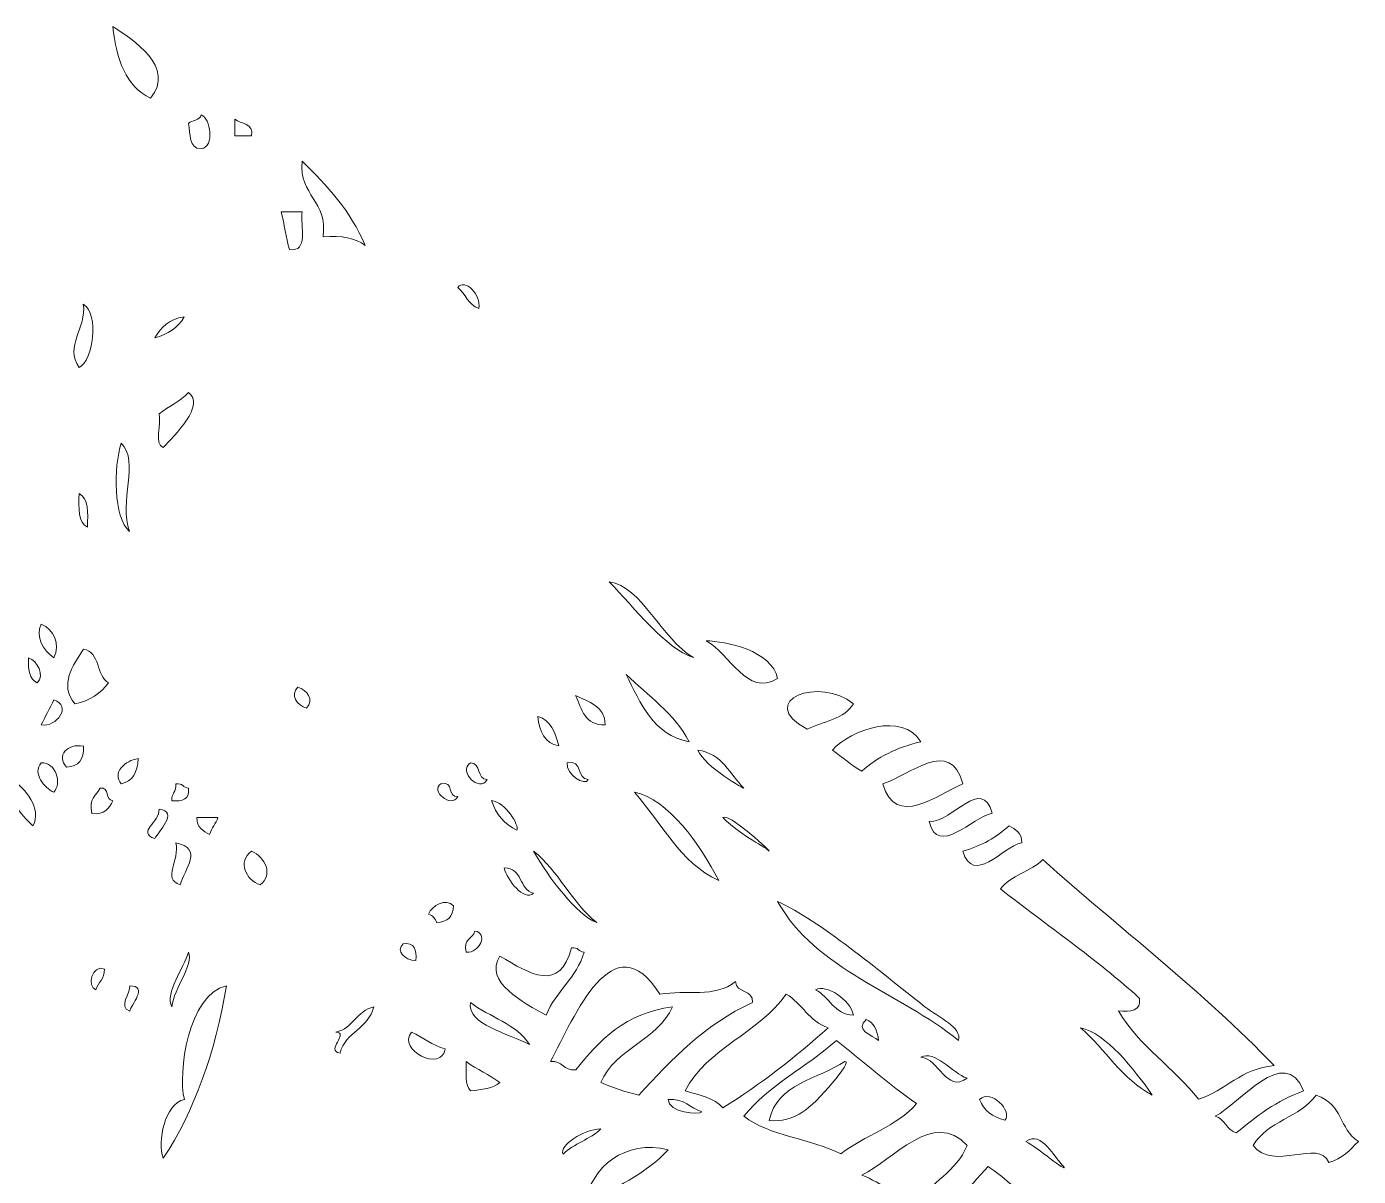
# Model space of a CAD drawing. Header units: inches. Extents: x 0.62 to 5.37, y -5.79 to -0.4.
# Drawn here: x 3.9601 to 4.3479, y -3.3398 to -3.0049 of the extents above; entities that cross this region are included whole.
import ezdxf

# ---------------------------------------------------------------- set-up
doc = ezdxf.new("R2010")
doc.units = ezdxf.units.IN
doc.header["$MEASUREMENT"] = 0
doc.layers.add('Layer 1', color=7, linetype='Continuous')

# ---------------------------------------------------------------- blocks, each defined once
blk = doc.blocks.new('block 193')
at = {"layer": 'Layer 1', "lineweight": 0}
blk.add_open_spline([(3.99621, -3.02573), (4.00363, -3.01669), (3.99101, -3.00862), (3.98517, -3.00489), (3.98626, -3.01444), (3.98897, -3.02233), (3.99621, -3.02573)], degree=3, knots=[0, 0, 0, 0, 1, 1, 1, 2, 2, 2, 2], dxfattribs=at)
blk = doc.blocks.new('block 194')
at = {"layer": 'Layer 1', "lineweight": 0}
blk.add_open_spline([(4.00723, -3.03308), (4.00786, -3.03613), (4.00719, -3.04048), (4.01091, -3.04044), (4.01501, -3.03997), (4.01366, -3.03147), (4.01091, -3.03063), (4.01059, -3.03235), (4.00822, -3.03203), (4.00723, -3.03308)], degree=3, knots=[0, 0, 0, 0, 1, 1, 1, 2, 2, 2, 3, 3, 3, 3], dxfattribs=at)
blk = doc.blocks.new('block 195')
at = {"layer": 'Layer 1', "lineweight": 0}
blk.add_open_spline([(4.02071, -3.03675), (4.02235, -3.03675), (4.02398, -3.03675), (4.02561, -3.03675), (4.02619, -3.03291), (4.02254, -3.0333), (4.02071, -3.03185), (4.02071, -3.03349), (4.02071, -3.03513), (4.02071, -3.03675)], degree=3, knots=[0, 0, 0, 0, 1, 1, 1, 2, 2, 2, 3, 3, 3, 3], dxfattribs=at)
blk = doc.blocks.new('block 199')
at = {"layer": 'Layer 1', "lineweight": 0}
blk.add_open_spline([(4.04645, -3.06616), (4.05186, -3.06565), (4.05592, -3.0665), (4.05871, -3.06861), (4.0544, -3.05861), (4.04763, -3.05109), (4.04032, -3.04411), (4.03944, -3.05439), (4.04786, -3.05536), (4.04645, -3.06616)], degree=3, knots=[0, 0, 0, 0, 1, 1, 1, 2, 2, 2, 3, 3, 3, 3], dxfattribs=at)
blk = doc.blocks.new('block 202')
at = {"layer": 'Layer 1', "lineweight": 0}
blk.add_open_spline([(4.03665, -3.06983), (4.04232, -3.07062), (4.03975, -3.06314), (4.04032, -3.05881), (4.03828, -3.05881), (4.03624, -3.05881), (4.03419, -3.05881), (4.03522, -3.06228), (4.03562, -3.06638), (4.03665, -3.06983)], degree=3, knots=[0, 0, 0, 0, 1, 1, 1, 2, 2, 2, 3, 3, 3, 3], dxfattribs=at)
blk = doc.blocks.new('block 207')
at = {"layer": 'Layer 1', "lineweight": 0}
blk.add_open_spline([(4.09179, -3.08698), (4.09251, -3.08292), (4.0877, -3.07812), (4.08566, -3.08087), (4.08792, -3.08269), (4.08871, -3.08598), (4.09179, -3.08698)], degree=3, knots=[0, 0, 0, 0, 1, 1, 1, 2, 2, 2, 2], dxfattribs=at)
blk = doc.blocks.new('block 209')
at = {"layer": 'Layer 1', "lineweight": 0}
blk.add_open_spline([(3.97538, -3.10415), (3.97939, -3.10239), (3.98148, -3.08862), (3.97661, -3.08577), (3.97768, -3.09261), (3.97097, -3.09805), (3.97538, -3.10415)], degree=3, knots=[0, 0, 0, 0, 1, 1, 1, 2, 2, 2, 2], dxfattribs=at)
blk = doc.blocks.new('block 212')
at = {"layer": 'Layer 1', "lineweight": 0}
blk.add_open_spline([(3.99744, -3.09558), (4.00128, -3.09452), (4.0042, -3.09254), (4.00602, -3.08945), (4.00163, -3.08997), (3.99928, -3.09252), (3.99744, -3.09558)], degree=3, knots=[0, 0, 0, 0, 1, 1, 1, 2, 2, 2, 2], dxfattribs=at)
blk = doc.blocks.new('block 216')
at = {"layer": 'Layer 1', "lineweight": 0}
blk.add_open_spline([(3.99866, -3.11763), (3.99941, -3.12056), (3.99713, -3.12652), (3.99989, -3.12744), (4.00306, -3.12419), (4.01234, -3.11495), (4.00724, -3.11151), (4.00485, -3.11403), (4.00146, -3.11554), (3.99866, -3.11763)], degree=3, knots=[0, 0, 0, 0, 1, 1, 1, 2, 2, 2, 3, 3, 3, 3], dxfattribs=at)
blk = doc.blocks.new('block 218')
at = {"layer": 'Layer 1', "lineweight": 0}
blk.add_open_spline([(3.99009, -3.15195), (3.98669, -3.14322), (3.99323, -3.13177), (3.98764, -3.12621), (3.98541, -3.13324), (3.98529, -3.14794), (3.99009, -3.15195)], degree=3, knots=[0, 0, 0, 0, 1, 1, 1, 2, 2, 2, 2], dxfattribs=at)
blk = doc.blocks.new('block 219')
at = {"layer": 'Layer 1', "lineweight": 0}
blk.add_open_spline([(3.97783, -3.15072), (3.97792, -3.14656), (3.97822, -3.14217), (3.97538, -3.14092), (3.97531, -3.14509), (3.97501, -3.14947), (3.97783, -3.15072)], degree=3, knots=[0, 0, 0, 0, 1, 1, 1, 2, 2, 2, 2], dxfattribs=at)
blk = doc.blocks.new('block 222')
at = {"layer": 'Layer 1', "lineweight": 0}
blk.add_open_spline([(3.96804, -3.18871), (3.96989, -3.1848), (3.96809, -3.18053), (3.96436, -3.1789), (3.96262, -3.18269), (3.96489, -3.1865), (3.96804, -3.18871)], degree=3, knots=[0, 0, 0, 0, 1, 1, 1, 2, 2, 2, 2], dxfattribs=at)
blk = doc.blocks.new('block 223')
at = {"layer": 'Layer 1', "lineweight": 0}
blk.add_open_spline([(4.1788, -3.1948), (4.17722, -3.18657), (4.16356, -3.18394), (4.15797, -3.18378), (4.16517, -3.18755), (4.16967, -3.20028), (4.1788, -3.1948)], degree=3, knots=[0, 0, 0, 0, 1, 1, 1, 2, 2, 2, 2], dxfattribs=at)
blk = doc.blocks.new('block 225')
at = {"layer": 'Layer 1', "lineweight": 0}
blk.add_open_spline([(3.97417, -3.20219), (3.97854, -3.20124), (3.98163, -3.19902), (3.98397, -3.19605), (3.98028, -3.19402), (3.98164, -3.18695), (3.97662, -3.18625), (3.97363, -3.1909), (3.96947, -3.19649), (3.97417, -3.20219)], degree=3, knots=[0, 0, 0, 0, 1, 1, 1, 2, 2, 2, 3, 3, 3, 3], dxfattribs=at)
blk = doc.blocks.new('block 226')
at = {"layer": 'Layer 1', "lineweight": 0}
blk.add_open_spline([(3.96314, -3.19606), (3.96546, -3.19375), (3.96328, -3.1897), (3.96068, -3.18871), (3.96043, -3.19223), (3.96099, -3.19493), (3.96314, -3.19606)], degree=3, knots=[0, 0, 0, 0, 1, 1, 1, 2, 2, 2, 2], dxfattribs=at)
blk = doc.blocks.new('block 227')
at = {"layer": 'Layer 1', "lineweight": 0}
blk.add_open_spline([(4.15307, -3.21319), (4.14866, -3.20494), (4.14114, -3.19981), (4.13469, -3.19359), (4.13893, -3.20201), (4.14245, -3.21116), (4.15307, -3.21319)], degree=3, knots=[0, 0, 0, 0, 1, 1, 1, 2, 2, 2, 2], dxfattribs=at)
blk = doc.blocks.new('block 230')
at = {"layer": 'Layer 1', "lineweight": 0}
blk.add_open_spline([(4.04157, -3.20341), (4.04411, -3.20096), (4.04161, -3.19817), (4.03911, -3.19728), (4.03655, -3.19972), (4.03907, -3.20251), (4.04157, -3.20341)], degree=3, knots=[0, 0, 0, 0, 1, 1, 1, 2, 2, 2, 2], dxfattribs=at)
blk = doc.blocks.new('block 231')
at = {"layer": 'Layer 1', "lineweight": 0}
blk.add_open_spline([(4.18739, -3.20952), (4.19216, -3.20735), (4.19827, -3.20651), (4.20087, -3.20216), (4.19136, -3.19401), (4.17199, -3.20121), (4.18739, -3.20952)], degree=3, knots=[0, 0, 0, 0, 1, 1, 1, 2, 2, 2, 2], dxfattribs=at)
blk = doc.blocks.new('block 233')
at = {"layer": 'Layer 1', "lineweight": 0}
blk.add_open_spline([(4.12857, -3.20829), (4.12856, -3.20257), (4.12372, -3.2017), (4.11999, -3.19971), (4.12175, -3.20367), (4.12263, -3.20852), (4.12857, -3.20829)], degree=3, knots=[0, 0, 0, 0, 1, 1, 1, 2, 2, 2, 2], dxfattribs=at)
blk = doc.blocks.new('block 234')
at = {"layer": 'Layer 1', "lineweight": 0}
blk.add_open_spline([(3.96436, -3.20831), (3.96883, -3.20899), (3.97342, -3.20275), (3.96804, -3.20097), (3.96687, -3.20346), (3.96554, -3.20581), (3.96436, -3.20831)], degree=3, knots=[0, 0, 0, 0, 1, 1, 1, 2, 2, 2, 2], dxfattribs=at)
blk = doc.blocks.new('block 236')
at = {"layer": 'Layer 1', "lineweight": 0}
blk.add_open_spline([(4.11509, -3.21442), (4.11404, -3.21057), (4.11282, -3.2069), (4.10896, -3.20585), (4.10944, -3.21027), (4.11095, -3.21365), (4.11509, -3.21442)], degree=3, knots=[0, 0, 0, 0, 1, 1, 1, 2, 2, 2, 2], dxfattribs=at)
blk = doc.blocks.new('block 237')
at = {"layer": 'Layer 1', "lineweight": 0}
blk.add_open_spline([(4.19474, -3.21564), (4.19766, -3.21762), (4.20014, -3.22004), (4.20332, -3.22176), (4.20782, -3.2177), (4.21354, -3.21484), (4.22047, -3.21318), (4.2152, -3.20449), (4.20015, -3.20953), (4.19474, -3.21564)], degree=3, knots=[0, 0, 0, 0, 1, 1, 1, 2, 2, 2, 3, 3, 3, 3], dxfattribs=at)
blk = doc.blocks.new('block 239')
at = {"layer": 'Layer 1', "lineweight": 0}
blk.add_open_spline([(3.97172, -3.22057), (3.97517, -3.22034), (3.97694, -3.21844), (3.97662, -3.21444), (3.97198, -3.21363), (3.96859, -3.21729), (3.97172, -3.22057)], degree=3, knots=[0, 0, 0, 0, 1, 1, 1, 2, 2, 2, 2], dxfattribs=at)
blk = doc.blocks.new('block 240')
at = {"layer": 'Layer 1', "lineweight": 0}
blk.add_open_spline([(3.98765, -3.22547), (3.99098, -3.22472), (3.99245, -3.2221), (3.99255, -3.21812), (3.98887, -3.21854), (3.98485, -3.22232), (3.98765, -3.22547)], degree=3, knots=[0, 0, 0, 0, 1, 1, 1, 2, 2, 2, 2], dxfattribs=at)
blk = doc.blocks.new('block 241')
at = {"layer": 'Layer 1', "lineweight": 0}
blk.add_open_spline([(4.20944, -3.22544), (4.21318, -3.23856), (4.2252, -3.22864), (4.23273, -3.22544), (4.22901, -3.21174), (4.21745, -3.22298), (4.20944, -3.22544)], degree=3, knots=[0, 0, 0, 0, 1, 1, 1, 2, 2, 2, 2], dxfattribs=at)
blk = doc.blocks.new('block 242')
at = {"layer": 'Layer 1', "lineweight": 0}
blk.add_open_spline([(3.96804, -3.22792), (3.97043, -3.22517), (3.96869, -3.21911), (3.96436, -3.21934), (3.96169, -3.22238), (3.96523, -3.22663), (3.96804, -3.22792)], degree=3, knots=[0, 0, 0, 0, 1, 1, 1, 2, 2, 2, 2], dxfattribs=at)
blk = doc.blocks.new('block 243')
at = {"layer": 'Layer 1', "lineweight": 0}
blk.add_open_spline([(4.09426, -3.22423), (4.09111, -3.22411), (4.0925, -3.21945), (4.08936, -3.21932), (4.08566, -3.22183), (4.09191, -3.22808), (4.09426, -3.22423)], degree=3, knots=[0, 0, 0, 0, 1, 1, 1, 2, 2, 2, 2], dxfattribs=at)
blk = doc.blocks.new('block 244')
at = {"layer": 'Layer 1', "lineweight": 0}
blk.add_open_spline([(3.96192, -3.23772), (3.96469, -3.23275), (3.9596, -3.22657), (3.95579, -3.22424), (3.95329, -3.22895), (3.95886, -3.23465), (3.96192, -3.23772)], degree=3, knots=[0, 0, 0, 0, 1, 1, 1, 2, 2, 2, 2], dxfattribs=at)
blk = doc.blocks.new('block 245')
at = {"layer": 'Layer 1', "lineweight": 0}
blk.add_open_spline([(4.00236, -3.23036), (4.00556, -3.23071), (4.00763, -3.22992), (4.00725, -3.22669), (4.00569, -3.22662), (4.00556, -3.22512), (4.00358, -3.22547), (4.00385, -3.22778), (4.0022, -3.22817), (4.00236, -3.23036)], degree=3, knots=[0, 0, 0, 0, 1, 1, 1, 2, 2, 2, 3, 3, 3, 3], dxfattribs=at)
blk = doc.blocks.new('block 246')
at = {"layer": 'Layer 1', "lineweight": 0}
blk.add_open_spline([(4.08567, -3.22913), (4.08245, -3.22949), (4.08471, -3.22437), (4.08077, -3.22546), (4.07746, -3.22739), (4.0838, -3.23276), (4.08567, -3.22913)], degree=3, knots=[0, 0, 0, 0, 1, 1, 1, 2, 2, 2, 2], dxfattribs=at)
blk = doc.blocks.new('block 247')
at = {"layer": 'Layer 1', "lineweight": 0}
blk.add_open_spline([(3.97907, -3.23405), (3.98292, -3.23463), (3.98408, -3.23251), (3.9852, -3.23036), (3.98289, -3.23023), (3.98435, -3.22632), (3.98152, -3.2267), (3.98043, -3.22887), (3.9781, -3.22981), (3.97907, -3.23405)], degree=3, knots=[0, 0, 0, 0, 1, 1, 1, 2, 2, 2, 3, 3, 3, 3], dxfattribs=at)
blk = doc.blocks.new('block 249')
at = {"layer": 'Layer 1', "lineweight": 0}
blk.add_open_spline([(4.22292, -3.23647), (4.22547, -3.24686), (4.23549, -3.23518), (4.2413, -3.23402), (4.23818, -3.22305), (4.22997, -3.23656), (4.22292, -3.23647)], degree=3, knots=[0, 0, 0, 0, 1, 1, 1, 2, 2, 2, 2], dxfattribs=at)
blk = doc.blocks.new('block 250')
at = {"layer": 'Layer 1', "lineweight": 0}
blk.add_open_spline([(4.10283, -3.23893), (4.10364, -3.23766), (4.09965, -3.23074), (4.09549, -3.23035), (4.09675, -3.23439), (4.09928, -3.23717), (4.10283, -3.23893)], degree=3, knots=[0, 0, 0, 0, 1, 1, 1, 2, 2, 2, 2], dxfattribs=at)
blk = doc.blocks.new('block 252')
at = {"layer": 'Layer 1', "lineweight": 0}
blk.add_open_spline([(3.99746, -3.24139), (3.99821, -3.23959), (4.00464, -3.23354), (3.99867, -3.23282), (3.99892, -3.23666), (3.992, -3.23958), (3.99746, -3.24139)], degree=3, knots=[0, 0, 0, 0, 1, 1, 1, 2, 2, 2, 2], dxfattribs=at)
blk = doc.blocks.new('block 254')
at = {"layer": 'Layer 1', "lineweight": 0}
blk.add_open_spline([(4.01338, -3.24017), (4.01402, -3.23836), (4.01519, -3.23708), (4.01583, -3.23526), (4.01379, -3.23526), (4.01175, -3.23526), (4.0097, -3.23527), (4.0095, -3.23833), (4.01159, -3.23911), (4.01338, -3.24017)], degree=3, knots=[0, 0, 0, 0, 1, 1, 1, 2, 2, 2, 3, 3, 3, 3], dxfattribs=at)
blk = doc.blocks.new('block 255')
at = {"layer": 'Layer 1', "lineweight": 0}
blk.add_open_spline([(4.23273, -3.24505), (4.23576, -3.25515), (4.24409, -3.24404), (4.24988, -3.24259), (4.25008, -3.23953), (4.24799, -3.23876), (4.2462, -3.23769), (4.24255, -3.24099), (4.2382, -3.24358), (4.23273, -3.24505)], degree=3, knots=[0, 0, 0, 0, 1, 1, 1, 2, 2, 2, 3, 3, 3, 3], dxfattribs=at)
blk = doc.blocks.new('block 258')
at = {"layer": 'Layer 1', "lineweight": 0}
blk.add_open_spline([(4.00481, -3.25487), (4.00621, -3.25007), (4.01167, -3.24433), (4.00358, -3.24262), (4.00483, -3.24766), (3.9994, -3.25305), (4.00481, -3.25487)], degree=3, knots=[0, 0, 0, 0, 1, 1, 1, 2, 2, 2, 2], dxfattribs=at)
blk = doc.blocks.new('block 259')
at = {"layer": 'Layer 1', "lineweight": 0}
blk.add_open_spline([(4.02809, -3.25487), (4.03212, -3.252), (4.02949, -3.2467), (4.02563, -3.24507), (4.02138, -3.24816), (4.02402, -3.25347), (4.02809, -3.25487)], degree=3, knots=[0, 0, 0, 0, 1, 1, 1, 2, 2, 2, 2], dxfattribs=at)
blk = doc.blocks.new('block 260')
at = {"layer": 'Layer 1', "lineweight": 0}
blk.add_open_spline([(4.25601, -3.24749), (4.25266, -3.25109), (4.24657, -3.25195), (4.24375, -3.25607), (4.25716, -3.26678), (4.27161, -3.27641), (4.28419, -3.28793), (4.28476, -3.29176), (4.28158, -3.29185), (4.27807, -3.29161), (4.28406, -3.30195), (4.29426, -3.30808), (4.30135, -3.31734), (4.30947, -3.31483), (4.3136, -3.30833), (4.32341, -3.30753), (4.3026, -3.28586), (4.27842, -3.26756), (4.25601, -3.24749)], degree=3, knots=[0, 0, 0, 0, 1, 1, 1, 2, 2, 2, 3, 3, 3, 4, 4, 4, 5, 5, 5, 6, 6, 6, 6], dxfattribs=at)
blk = doc.blocks.new('block 261')
at = {"layer": 'Layer 1', "lineweight": 0}
blk.add_open_spline([(4.10774, -3.25732), (4.10342, -3.25633), (4.1046, -3.24983), (4.09916, -3.24996), (4.10009, -3.25357), (4.10487, -3.2597), (4.10774, -3.25732)], degree=3, knots=[0, 0, 0, 0, 1, 1, 1, 2, 2, 2, 2], dxfattribs=at)
blk = doc.blocks.new('block 262')
at = {"layer": 'Layer 1', "lineweight": 0}
blk.add_open_spline([(4.07711, -3.26344), (4.07848, -3.2637), (4.07902, -3.2648), (4.07956, -3.26589), (4.08267, -3.26574), (4.08431, -3.26412), (4.08445, -3.26099), (4.08215, -3.25866), (4.07809, -3.26083), (4.07711, -3.26344)], degree=3, knots=[0, 0, 0, 0, 1, 1, 1, 2, 2, 2, 3, 3, 3, 3], dxfattribs=at)
blk = doc.blocks.new('block 264')
at = {"layer": 'Layer 1', "lineweight": 0}
blk.add_open_spline([(4.08814, -3.27448), (4.09196, -3.27485), (4.09468, -3.2688), (4.09059, -3.26834), (4.09006, -3.27068), (4.08708, -3.27056), (4.08814, -3.27448)], degree=3, knots=[0, 0, 0, 0, 1, 1, 1, 2, 2, 2, 2], dxfattribs=at)
blk = doc.blocks.new('block 266')
at = {"layer": 'Layer 1', "lineweight": 0}
blk.add_open_spline([(4.07343, -3.27692), (4.07378, -3.27371), (4.07298, -3.27165), (4.06975, -3.27202), (4.06754, -3.27412), (4.07013, -3.27683), (4.07343, -3.27692)], degree=3, knots=[0, 0, 0, 0, 1, 1, 1, 2, 2, 2, 2], dxfattribs=at)
blk = doc.blocks.new('block 267')
at = {"layer": 'Layer 1', "lineweight": 0}
blk.add_open_spline([(4.09794, -3.27569), (4.093, -3.28301), (4.10498, -3.28933), (4.11142, -3.29285), (4.11417, -3.28579), (4.12028, -3.28211), (4.12245, -3.27447), (4.12087, -3.2744), (4.12075, -3.27289), (4.11877, -3.27324), (4.11536, -3.28629), (4.10687, -3.28091), (4.09794, -3.27569)], degree=3, knots=[0, 0, 0, 0, 1, 1, 1, 2, 2, 2, 3, 3, 3, 4, 4, 4, 4], dxfattribs=at)
blk = doc.blocks.new('block 269')
at = {"layer": 'Layer 1', "lineweight": 0}
blk.add_open_spline([(4.14451, -3.28671), (4.13089, -3.26518), (4.11968, -3.29327), (4.11265, -3.30632), (4.11623, -3.30601), (4.11641, -3.3091), (4.12, -3.30878), (4.12691, -3.30016), (4.13444, -3.29217), (4.14818, -3.29039), (4.14379, -3.3003), (4.13158, -3.30239), (4.12735, -3.31245), (4.13079, -3.31391), (4.1344, -3.31521), (4.13838, -3.31612), (4.14791, -3.30565), (4.15771, -3.29542), (4.17146, -3.28917), (4.17179, -3.28517), (4.1667, -3.28657), (4.16656, -3.28303), (4.16054, -3.2879), (4.15204, -3.28541), (4.14451, -3.28671)], degree=3, knots=[0, 0, 0, 0, 1, 1, 1, 2, 2, 2, 3, 3, 3, 4, 4, 4, 5, 5, 5, 6, 6, 6, 7, 7, 7, 8, 8, 8, 8], dxfattribs=at)
blk = doc.blocks.new('block 270')
at = {"layer": 'Layer 1', "lineweight": 0}
blk.add_open_spline([(3.9803, -3.2855), (3.98082, -3.28317), (3.98294, -3.28244), (3.98275, -3.27939), (3.97911, -3.27792), (3.97748, -3.28455), (3.9803, -3.2855)], degree=3, knots=[0, 0, 0, 0, 1, 1, 1, 2, 2, 2, 2], dxfattribs=at)
blk = doc.blocks.new('block 271')
at = {"layer": 'Layer 1', "lineweight": 0}
blk.add_open_spline([(3.99011, -3.29164), (3.9905, -3.28996), (3.99565, -3.28424), (3.99011, -3.28428), (3.99044, -3.28644), (3.98665, -3.2904), (3.99011, -3.29164)], degree=3, knots=[0, 0, 0, 0, 1, 1, 1, 2, 2, 2, 2], dxfattribs=at)
blk = doc.blocks.new('block 272')
at = {"layer": 'Layer 1', "lineweight": 0}
blk.add_open_spline([(4.00604, -3.31737), (4.00033, -3.31863), (3.99807, -3.32978), (3.99991, -3.33452), (4.00899, -3.32073), (4.01498, -3.30384), (4.01829, -3.28428), (4.00709, -3.28688), (4.00406, -3.30964), (4.00604, -3.31737)], degree=3, knots=[0, 0, 0, 0, 1, 1, 1, 2, 2, 2, 3, 3, 3, 3], dxfattribs=at)
blk = doc.blocks.new('block 273')
at = {"layer": 'Layer 1', "lineweight": 0}
blk.add_open_spline([(4.20088, -3.29284), (4.20002, -3.28833), (4.19298, -3.28364), (4.18984, -3.28548), (4.19397, -3.28748), (4.19507, -3.29251), (4.20088, -3.29284)], degree=3, knots=[0, 0, 0, 0, 1, 1, 1, 2, 2, 2, 2], dxfattribs=at)
blk = doc.blocks.new('block 274')
at = {"layer": 'Layer 1', "lineweight": 0}
blk.add_open_spline([(4.15186, -3.31491), (4.15609, -3.31597), (4.16035, -3.31703), (4.16289, -3.3198), (4.17394, -3.31288), (4.18405, -3.30502), (4.19352, -3.29652), (4.18796, -3.29473), (4.18595, -3.28937), (4.18127, -3.28671), (4.17347, -3.29811), (4.15835, -3.30219), (4.15186, -3.31491)], degree=3, knots=[0, 0, 0, 0, 1, 1, 1, 2, 2, 2, 3, 3, 3, 4, 4, 4, 4], dxfattribs=at)
blk = doc.blocks.new('block 275')
at = {"layer": 'Layer 1', "lineweight": 0}
blk.add_open_spline([(4.10652, -3.30142), (4.10282, -3.29533), (4.0949, -3.29342), (4.08937, -3.28918), (4.08816, -3.29557), (4.10059, -3.29816), (4.10652, -3.30142)], degree=3, knots=[0, 0, 0, 0, 1, 1, 1, 2, 2, 2, 2], dxfattribs=at)
blk = doc.blocks.new('block 276')
at = {"layer": 'Layer 1', "lineweight": 0}
blk.add_open_spline([(4.05015, -3.29776), (4.05422, -3.29815), (4.04693, -3.30311), (4.05137, -3.30388), (4.05296, -3.2977), (4.05972, -3.29672), (4.06118, -3.2904), (4.0562, -3.29156), (4.05524, -3.29672), (4.05015, -3.29776)], degree=3, knots=[0, 0, 0, 0, 1, 1, 1, 2, 2, 2, 3, 3, 3, 3], dxfattribs=at)
blk = doc.blocks.new('block 278')
at = {"layer": 'Layer 1', "lineweight": 0}
blk.add_open_spline([(4.20822, -3.3002), (4.20781, -3.29733), (4.20697, -3.29491), (4.20455, -3.29406), (4.20126, -3.29734), (4.20628, -3.29855), (4.20822, -3.3002)], degree=3, knots=[0, 0, 0, 0, 1, 1, 1, 2, 2, 2, 2], dxfattribs=at)
blk = doc.blocks.new('block 279')
at = {"layer": 'Layer 1', "lineweight": 0}
blk.add_open_spline([(4.28788, -3.31611), (4.28271, -3.30861), (4.27423, -3.29792), (4.26704, -3.29651), (4.27427, -3.30276), (4.27903, -3.31148), (4.28788, -3.31611)], degree=3, knots=[0, 0, 0, 0, 1, 1, 1, 2, 2, 2, 2], dxfattribs=at)
blk = doc.blocks.new('block 281')
at = {"layer": 'Layer 1', "lineweight": 0}
blk.add_open_spline([(4.08201, -3.30266), (4.07818, -3.30159), (4.07554, -3.29932), (4.07221, -3.29776), (4.06784, -3.30309), (4.08109, -3.30949), (4.08201, -3.30266)], degree=3, knots=[0, 0, 0, 0, 1, 1, 1, 2, 2, 2, 2], dxfattribs=at)
blk = doc.blocks.new('block 283')
at = {"layer": 'Layer 1', "lineweight": 0}
for points, knots in [([(4.19597, -3.3002), (4.20366, -3.30638), (4.21109, -3.31285), (4.21925, -3.31857), (4.21368, -3.32526), (4.20402, -3.32784), (4.1972, -3.33327), (4.18864, -3.32876), (4.17626, -3.32807), (4.16901, -3.32225), (4.17624, -3.31315), (4.18732, -3.30787), (4.19597, -3.3002)], [0, 0, 0, 0, 1, 1, 1, 2, 2, 2, 3, 3, 3, 4, 4, 4, 4]), ([(4.17636, -3.32347), (4.17978, -3.32397), (4.18331, -3.32281), (4.18617, -3.32102), (4.19007, -3.31859), (4.20101, -3.30594), (4.19842, -3.30631), (4.19056, -3.31154), (4.17865, -3.3127), (4.17636, -3.32347)], [0, 0, 0, 0, 1, 1, 1, 2, 2, 2, 3, 3, 3, 3])]:
    blk.add_open_spline(points, degree=3, knots=knots, dxfattribs=at)
blk = doc.blocks.new('block 282')
at = {"layer": 'Layer 1'}
blk.add_blockref('block 283', (0, 0), dxfattribs=at)
blk = doc.blocks.new('block 285')
at = {"layer": 'Layer 1', "lineweight": 0}
blk.add_open_spline([(4.23396, -3.31122), (4.22974, -3.30968), (4.22445, -3.30279), (4.22048, -3.30509), (4.22582, -3.3055), (4.22792, -3.31557), (4.23396, -3.31122)], degree=3, knots=[0, 0, 0, 0, 1, 1, 1, 2, 2, 2, 2], dxfattribs=at)
blk = doc.blocks.new('block 286')
at = {"layer": 'Layer 1', "lineweight": 0}
blk.add_open_spline([(4.08937, -3.31491), (4.09256, -3.31443), (4.09609, -3.31428), (4.09794, -3.31245), (4.09492, -3.31017), (4.09115, -3.30863), (4.08814, -3.30633), (4.08815, -3.30959), (4.08768, -3.31333), (4.08937, -3.31491)], degree=3, knots=[0, 0, 0, 0, 1, 1, 1, 2, 2, 2, 3, 3, 3, 3], dxfattribs=at)
blk = doc.blocks.new('block 287')
at = {"layer": 'Layer 1', "lineweight": 0}
blk.add_open_spline([(4.30625, -3.32224), (4.30911, -3.32307), (4.30954, -3.32631), (4.31238, -3.32714), (4.31816, -3.3223), (4.32415, -3.31767), (4.33199, -3.31489), (4.32649, -3.30108), (4.31327, -3.31874), (4.30625, -3.32224)], degree=3, knots=[0, 0, 0, 0, 1, 1, 1, 2, 2, 2, 3, 3, 3, 3], dxfattribs=at)
blk = doc.blocks.new('block 291')
at = {"layer": 'Layer 1', "lineweight": 0}
blk.add_open_spline([(4.23764, -3.31735), (4.23876, -3.3207), (4.24149, -3.32247), (4.24499, -3.32346), (4.2474, -3.32092), (4.24093, -3.31418), (4.23764, -3.31735)], degree=3, knots=[0, 0, 0, 0, 1, 1, 1, 2, 2, 2, 2], dxfattribs=at)
blk = doc.blocks.new('block 292')
at = {"layer": 'Layer 1', "lineweight": 0}
blk.add_open_spline([(4.31728, -3.33082), (4.32323, -3.33852), (4.33629, -3.32871), (4.33935, -3.33571), (4.34322, -3.33469), (4.34558, -3.33213), (4.34792, -3.32959), (4.34213, -3.32577), (4.34378, -3.31914), (4.33566, -3.3161), (4.33108, -3.32255), (4.32126, -3.32376), (4.31728, -3.33082)], degree=3, knots=[0, 0, 0, 0, 1, 1, 1, 2, 2, 2, 3, 3, 3, 4, 4, 4, 4], dxfattribs=at)
blk = doc.blocks.new('block 296')
at = {"layer": 'Layer 1', "lineweight": 0}
blk.add_open_spline([(4.20333, -3.33941), (4.20911, -3.34179), (4.21362, -3.34544), (4.21926, -3.34798), (4.22325, -3.34135), (4.23098, -3.33846), (4.23396, -3.33082), (4.22422, -3.32005), (4.21249, -3.33498), (4.20333, -3.33941)], degree=3, knots=[0, 0, 0, 0, 1, 1, 1, 2, 2, 2, 3, 3, 3, 3], dxfattribs=at)
blk = doc.blocks.new('block 298')
at = {"layer": 'Layer 1', "lineweight": 0}
blk.add_open_spline([(4.12245, -3.34799), (4.13118, -3.34324), (4.14047, -3.33905), (4.14696, -3.33206), (4.1344, -3.32889), (4.12463, -3.33692), (4.12245, -3.34799)], degree=3, knots=[0, 0, 0, 0, 1, 1, 1, 2, 2, 2, 2], dxfattribs=at)
blk = doc.blocks.new('block 300')
at = {"layer": 'Layer 1', "lineweight": 0}
blk.add_open_spline([(4.22172, -3.35532), (4.22213, -3.35981), (4.22591, -3.36094), (4.22906, -3.36268), (4.23235, -3.35657), (4.23527, -3.3501), (4.24131, -3.34674), (4.24032, -3.35565), (4.22945, -3.35952), (4.23152, -3.36758), (4.24037, -3.36255), (4.24364, -3.35193), (4.25235, -3.34674), (4.24819, -3.34354), (4.24457, -3.33982), (4.24009, -3.33694), (4.23418, -3.34329), (4.22871, -3.35008), (4.22172, -3.35532)], degree=3, knots=[0, 0, 0, 0, 1, 1, 1, 2, 2, 2, 3, 3, 3, 4, 4, 4, 5, 5, 5, 6, 6, 6, 6], dxfattribs=at)
blk = doc.blocks.new('block 695')
at = {"layer": 'Layer 1', "lineweight": 0}
blk.add_open_spline([(4.15429, -3.18869), (4.14503, -3.18325), (4.13915, -3.1679), (4.12979, -3.16664), (4.13705, -3.17408), (4.14624, -3.18612), (4.15429, -3.18869)], degree=3, knots=[0, 0, 0, 0, 1, 1, 1, 2, 2, 2, 2], dxfattribs=at)
blk = doc.blocks.new('block 696')
at = {"layer": 'Layer 1', "lineweight": 0}
blk.add_open_spline([(4.169, -3.22668), (4.16479, -3.22273), (4.16275, -3.21658), (4.15553, -3.21564), (4.15751, -3.22046), (4.16965, -3.2273), (4.169, -3.22668)], degree=3, knots=[0, 0, 0, 0, 1, 1, 1, 2, 2, 2, 2], dxfattribs=at)
blk = doc.blocks.new('block 697')
at = {"layer": 'Layer 1', "lineweight": 0}
blk.add_open_spline([(4.12366, -3.22422), (4.12021, -3.224), (4.12214, -3.2184), (4.11754, -3.21932), (4.11705, -3.22277), (4.12275, -3.22623), (4.12366, -3.22422)], degree=3, knots=[0, 0, 0, 0, 1, 1, 1, 2, 2, 2, 2], dxfattribs=at)
blk = doc.blocks.new('block 699')
at = {"layer": 'Layer 1', "lineweight": 0}
blk.add_open_spline([(4.16165, -3.25363), (4.15623, -3.24312), (4.14699, -3.22991), (4.13714, -3.2279), (4.14501, -3.23678), (4.15022, -3.2483), (4.16165, -3.25363)], degree=3, knots=[0, 0, 0, 0, 1, 1, 1, 2, 2, 2, 2], dxfattribs=at)
blk = doc.blocks.new('block 700')
at = {"layer": 'Layer 1', "lineweight": 0}
blk.add_open_spline([(4.17635, -3.24505), (4.17569, -3.24403), (4.1644, -3.23383), (4.16288, -3.23525), (4.16852, -3.24091), (4.17566, -3.24398), (4.17635, -3.24505)], degree=3, knots=[0, 0, 0, 0, 1, 1, 1, 2, 2, 2, 2], dxfattribs=at)
blk = doc.blocks.new('block 701')
at = {"layer": 'Layer 1', "lineweight": 0}
blk.add_open_spline([(4.12612, -3.26588), (4.11885, -3.26009), (4.11505, -3.25082), (4.10773, -3.24506), (4.11221, -3.25286), (4.12025, -3.26358), (4.12612, -3.26588)], degree=3, knots=[0, 0, 0, 0, 1, 1, 1, 2, 2, 2, 2], dxfattribs=at)
blk = doc.blocks.new('block 702')
at = {"layer": 'Layer 1', "lineweight": 0}
blk.add_open_spline([(4.23151, -3.30019), (4.23246, -3.29632), (4.22586, -3.29365), (4.22171, -3.29038), (4.20809, -3.27972), (4.19127, -3.26545), (4.17881, -3.25976), (4.18996, -3.27965), (4.21434, -3.28631), (4.23151, -3.30019)], degree=3, knots=[0, 0, 0, 0, 1, 1, 1, 2, 2, 2, 3, 3, 3, 3], dxfattribs=at)
blk = doc.blocks.new('block 703')
at = {"layer": 'Layer 1', "lineweight": 0}
blk.add_open_spline([(4.00237, -3.29041), (4.003, -3.28488), (4.00884, -3.27814), (4.00726, -3.27448), (4.00582, -3.2792), (4.00032, -3.28628), (4.00237, -3.29041)], degree=3, knots=[0, 0, 0, 0, 1, 1, 1, 2, 2, 2, 2], dxfattribs=at)
blk = doc.blocks.new('block 705')
at = {"layer": 'Layer 1', "lineweight": 0}
blk.add_open_spline([(4.15676, -3.32102), (4.15331, -3.31998), (4.15174, -3.31707), (4.14696, -3.31736), (4.14684, -3.32122), (4.15616, -3.32194), (4.15676, -3.32102)], degree=3, knots=[0, 0, 0, 0, 1, 1, 1, 2, 2, 2, 2], dxfattribs=at)
blk = doc.blocks.new('block 709')
at = {"layer": 'Layer 1', "lineweight": 0}
blk.add_open_spline([(4.11632, -3.33328), (4.11942, -3.33025), (4.12426, -3.32897), (4.12735, -3.32593), (4.12218, -3.32612), (4.11514, -3.33082), (4.11632, -3.33328)], degree=3, knots=[0, 0, 0, 0, 1, 1, 1, 2, 2, 2, 2], dxfattribs=at)
blk = doc.blocks.new('block 711')
at = {"layer": 'Layer 1', "lineweight": 0}
blk.add_open_spline([(4.26214, -3.33694), (4.25935, -3.33439), (4.25571, -3.32628), (4.25112, -3.3296), (4.25434, -3.33128), (4.26328, -3.33894), (4.26214, -3.33694)], degree=3, knots=[0, 0, 0, 0, 1, 1, 1, 2, 2, 2, 2], dxfattribs=at)
blk = doc.blocks.new('block 25')
at = {"layer": 'Layer 1'}
for name in ['block 193', 'block 194', 'block 195', 'block 199', 'block 202', 'block 207', 'block 209', 'block 212', 'block 216', 'block 218', 'block 219', 'block 695', 'block 222', 'block 223', 'block 225', 'block 226', 'block 227', 'block 231', 'block 230', 'block 234', 'block 233', 'block 236', 'block 237', 'block 239', 'block 241', 'block 240', 'block 697', 'block 696', 'block 242', 'block 243', 'block 244', 'block 247', 'block 245', 'block 246', 'block 249', 'block 250', 'block 699', 'block 252', 'block 700', 'block 254', 'block 255', 'block 258', 'block 259', 'block 701', 'block 261', 'block 260', 'block 262', 'block 702', 'block 269', 'block 264', 'block 266', 'block 267', 'block 703', 'block 270', 'block 271', 'block 272', 'block 273', 'block 274', 'block 276', 'block 275', 'block 278', 'block 281', 'block 282', 'block 279', 'block 285', 'block 287', 'block 286', 'block 291', 'block 705', 'block 292', 'block 296', 'block 709', 'block 711', 'block 298', 'block 300']:
    blk.add_blockref(name, (0, 0), dxfattribs=at)

msp = doc.modelspace()

# ---------------------------------------------------------------- block references
at = {"layer": 'Layer 1'}
msp.add_blockref('block 25', (0, 0), dxfattribs=at)

doc.saveas('drawing.dxf')
